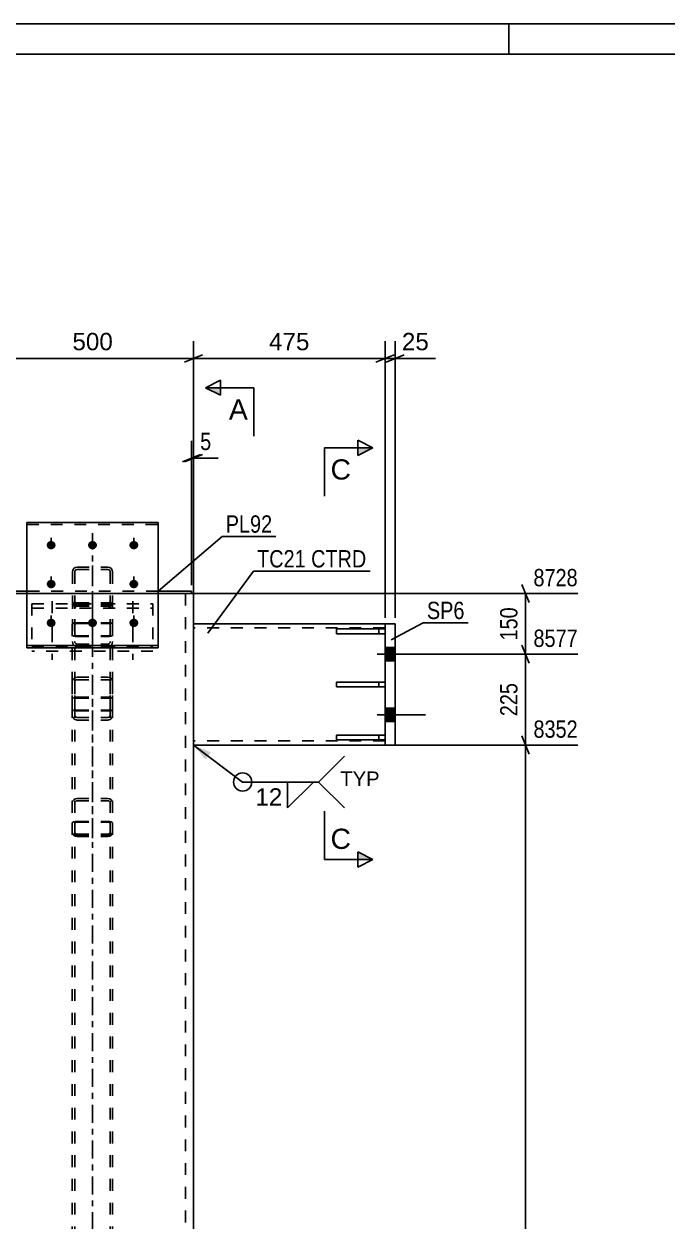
# Model space of a CAD drawing. Header units: millimetres. Extents: x 0 to 841, y 0 to 594.
# Drawn here: x 130.8 to 237.2, y 396.3 to 594 of the extents above; entities that cross this region are included whole.
import ezdxf

# ---------------------------------------------------------------- set-up
doc = ezdxf.new("R2010")
doc.units = ezdxf.units.MM
doc.linetypes.add('DXK_LINE_DOT2', pattern=[3.9198, 1.9599, -1.9599])
doc.linetypes.add('DXK_LINE_DOT3', pattern=[5.9187, 2.979, -0.9799, 0.9799, -0.9799])
doc.styles.add('Arial', font='ARIAL.TTF', dxfattribs={"height": 0.2})
doc.styles.add('Arial Narrow', font='ARIALN.TTF', dxfattribs={"height": 0.2})

# ---------------------------------------------------------------- blocks, each defined once
blk = doc.blocks.new('Unknown-284928530-1132 - 10120')
at = {"color": 5, "linetype": 'Continuous'}
for p, q in [((841, 594), (0, 594)), ((211, 589), (211, 594)), ((836, 589), (5, 589))]:
    blk.add_line(p, q, dxfattribs=at)
blk = doc.blocks.new('Part-284928530-2671 - 2659')
at = {"color": 2, "linetype": 'Continuous'}
for p, q in [((190.53, 476.53), (182.53, 476.53)), ((182.53, 475.73), (182.53, 476.53)), ((190.53, 475.73), (182.53, 475.73)), ((190.53, 476.53), (190.53, 475.73))]:
    blk.add_line(p, q, dxfattribs=at)
at = {"color": 7, "linetype": 'DXK_LINE_DOT2'}
blk.add_line((189.53, 475.73), (189.53, 476.53), dxfattribs=at)
blk = doc.blocks.new('Part-284928530-2672 - 2659')
at = {"color": 2, "linetype": 'Continuous'}
for p, q in [((190.53, 494.06), (182.53, 494.06)), ((182.53, 493.26), (182.53, 494.06)), ((190.53, 493.26), (182.53, 493.26)), ((190.53, 494.06), (190.53, 493.26))]:
    blk.add_line(p, q, dxfattribs=at)
at = {"color": 7, "linetype": 'DXK_LINE_DOT2'}
blk.add_line((189.53, 493.26), (189.53, 494.06), dxfattribs=at)
blk = doc.blocks.new('Part-284928530-2673 - 2659')
at = {"color": 2, "linetype": 'Continuous'}
for p, q in [((190.53, 485.29), (182.53, 485.29)), ((182.53, 484.49), (182.53, 485.29)), ((190.53, 484.49), (182.53, 484.49)), ((190.53, 485.29), (190.53, 484.49))]:
    blk.add_line(p, q, dxfattribs=at)
at = {"color": 7, "linetype": 'DXK_LINE_DOT2'}
blk.add_line((189.53, 484.49), (189.53, 485.29), dxfattribs=at)
blk = doc.blocks.new('Part-284928530-2674 - 2659')
at = {"color": 7, "linetype": 'DXK_LINE_DOT2'}
for p, q in [((190.53, 476.53), (182.53, 476.53)), ((182.53, 476.53), (182.53, 475.73)), ((182.53, 475.73), (190.53, 475.73)), ((189.53, 475.73), (189.53, 476.53)), ((190.53, 475.73), (190.53, 476.53))]:
    blk.add_line(p, q, dxfattribs=at)
blk = doc.blocks.new('Part-284928530-2675 - 2659')
at = {"color": 7, "linetype": 'DXK_LINE_DOT2'}
for p, q in [((190.53, 494.06), (182.53, 494.06)), ((182.53, 494.06), (182.53, 493.26)), ((182.53, 493.26), (190.53, 493.26)), ((189.53, 493.26), (189.53, 494.06)), ((190.53, 493.26), (190.53, 494.06))]:
    blk.add_line(p, q, dxfattribs=at)
blk = doc.blocks.new('Part-284928530-2676 - 2659')
at = {"color": 7, "linetype": 'DXK_LINE_DOT2'}
for p, q in [((190.53, 485.29), (182.53, 485.29)), ((182.53, 485.29), (182.53, 484.49)), ((182.53, 484.49), (190.53, 484.49)), ((189.53, 484.49), (189.53, 485.29)), ((190.53, 484.49), (190.53, 485.29))]:
    blk.add_line(p, q, dxfattribs=at)
blk = doc.blocks.new('Part-284928530-2677 - 2659')
at = {"color": 7, "linetype": 'DXK_LINE_DOT2'}
for p, q in [((138.84, 494.81), (138.9, 494.92)), ((138.84, 494.81), (138.84, 480.78)), ((138.9, 494.92), (139.08, 495.01)), ((139.08, 495.01), (139.34, 495.06)), ((139.27, 494.86), (139.24, 494.81)), ((139.24, 494.81), (139.24, 480.78)), ((139.36, 494.91), (139.27, 494.86)), ((139.34, 495.06), (139.64, 495.09)), ((139.49, 494.94), (139.36, 494.91)), ((139.64, 494.95), (139.49, 494.94)), ((139.64, 495.09), (144.71, 495.09)), ((139.64, 494.95), (144.71, 494.95)), ((144.71, 495.09), (145.01, 495.06)), ((144.86, 494.94), (144.71, 494.95)), ((144.99, 494.91), (144.86, 494.94)), ((145.08, 494.86), (144.99, 494.91)), ((145.01, 495.06), (145.27, 495.01)), ((145.11, 494.81), (145.08, 494.86)), ((145.11, 494.81), (145.11, 480.78)), ((145.27, 495.01), (145.45, 494.92)), ((145.45, 494.92), (145.51, 494.81)), ((145.51, 494.81), (145.51, 480.78)), ((138.9, 492.97), (138.84, 493.08)), ((139.08, 492.89), (138.9, 492.97)), ((139.34, 492.83), (139.08, 492.89)), ((139.24, 493.08), (139.27, 493.03)), ((139.27, 493.03), (139.36, 492.98)), ((139.64, 492.81), (139.34, 492.83)), ((139.36, 492.98), (139.49, 492.95)), ((139.49, 492.95), (139.64, 492.94)), ((139.64, 492.94), (144.71, 492.94)), ((139.64, 492.81), (144.71, 492.81)), ((144.71, 492.94), (144.86, 492.95)), ((145.01, 492.83), (144.71, 492.81)), ((144.86, 492.95), (144.99, 492.98)), ((144.99, 492.98), (145.08, 493.03)), ((145.27, 492.89), (145.01, 492.83)), ((145.08, 493.03), (145.11, 493.08)), ((145.45, 492.97), (145.27, 492.89)), ((145.51, 493.08), (145.45, 492.97)), ((138.9, 482.62), (138.84, 482.52)), ((139.08, 482.71), (138.9, 482.62)), ((139.34, 482.77), (139.08, 482.71)), ((139.24, 482.52), (139.27, 482.57)), ((139.27, 482.57), (139.36, 482.61)), ((139.64, 482.79), (139.34, 482.77)), ((139.36, 482.61), (139.49, 482.64)), ((139.49, 482.64), (139.64, 482.65)), ((139.64, 482.79), (144.71, 482.79)), ((139.64, 482.65), (144.71, 482.65)), ((145.01, 482.77), (144.71, 482.79)), ((144.71, 482.65), (144.86, 482.64)), ((144.86, 482.64), (144.99, 482.61)), ((144.99, 482.61), (145.08, 482.57)), ((145.27, 482.71), (145.01, 482.77)), ((145.08, 482.57), (145.11, 482.52)), ((145.45, 482.62), (145.27, 482.71)), ((145.51, 482.52), (145.45, 482.62)), ((138.84, 480.78), (138.9, 480.68)), ((138.9, 480.68), (139.08, 480.59)), ((139.08, 480.59), (139.34, 480.53)), ((139.27, 480.73), (139.24, 480.78)), ((139.36, 480.69), (139.27, 480.73)), ((139.34, 480.53), (139.64, 480.51)), ((139.49, 480.66), (139.36, 480.69)), ((139.64, 480.65), (139.49, 480.66)), ((139.64, 480.65), (144.71, 480.65)), ((144.86, 480.66), (144.71, 480.65)), ((144.71, 480.51), (145.01, 480.53)), ((144.99, 480.69), (144.86, 480.66)), ((145.08, 480.73), (144.99, 480.69)), ((145.01, 480.53), (145.27, 480.59)), ((145.11, 480.78), (145.08, 480.73)), ((145.27, 480.59), (145.45, 480.68)), ((145.45, 480.68), (145.51, 480.78)), ((139.64, 480.51), (144.71, 480.51))]:
    blk.add_line(p, q, dxfattribs=at)
blk = doc.blocks.new('Part-284928530-2825 - 2659')
at = {"color": 2, "linetype": 'Continuous'}
for p, q in [((190.53, 494.89), (190.53, 474.89)), ((192.2, 494.89), (190.53, 494.89)), ((192.2, 474.89), (192.2, 494.89)), ((190.53, 474.89), (192.2, 474.89))]:
    blk.add_line(p, q, dxfattribs=at)
blk = doc.blocks.new('Part-284928530-2690 - 2659')
at = {"color": 7, "linetype": 'DXK_LINE_DOT3'}
blk.add_line((142.19, 240.85), (142.19, 509.91), dxfattribs=at)
at = {"color": 2, "linetype": 'Continuous'}
for p, q in [((126.98, 499.91), (131.35, 499.91)), ((157.41, 499.91), (153.01, 499.91)), ((158.86, 499.91), (158.53, 499.91)), ((158.86, 499.91), (158.86, 240.85))]:
    blk.add_line(p, q, dxfattribs=at)
at = {"color": 7, "linetype": 'DXK_LINE_DOT2'}
for p, q in [((153.01, 499.91), (131.35, 499.91)), ((158.53, 499.91), (157.14, 499.91)), ((157.53, 499.91), (157.53, 240.85))]:
    blk.add_line(p, q, dxfattribs=at)
blk = doc.blocks.new('Bolt-284928530-2692 - 2659')
at = {"linetype": 'Continuous'}
for points in [[(190.53, 490.99), (190.53, 488.79), (192.2, 488.79), (192.2, 490.99)], [(190.53, 490.99), (190.53, 488.79), (192.2, 488.79), (192.2, 490.99)], [(190.53, 480.99), (190.53, 478.79), (192.2, 478.79), (192.2, 480.99)], [(190.53, 480.99), (190.53, 478.79), (192.2, 478.79), (192.2, 480.99)]]:
    blk.add_hatch(color=1, dxfattribs=at).paths.add_polyline_path(points)
at = {"color": 1, "linetype": 'Continuous'}
for p, q in [((190.53, 490.99), (192.2, 490.99)), ((190.53, 490.99), (192.2, 490.99)), ((189.26, 489.89), (197.2, 489.89)), ((189.26, 489.89), (197.2, 489.89)), ((190.53, 488.79), (192.2, 488.79)), ((190.53, 488.79), (192.2, 488.79)), ((190.53, 480.99), (192.2, 480.99)), ((190.53, 480.99), (192.2, 480.99)), ((189.26, 479.89), (197.2, 479.89)), ((189.26, 479.89), (197.2, 479.89)), ((190.53, 478.79), (192.2, 478.79)), ((190.53, 478.79), (192.2, 478.79))]:
    blk.add_line(p, q, dxfattribs=at)
blk = doc.blocks.new('Bolt-284928530-2695 - 2659')
at = {"color": 1, "linetype": 'DXK_LINE_DOT2'}
for p, q in [((148.84, 498.65), (148.84, 493.77)), ((148.84, 493.86), (148.84, 488.98))]:
    blk.add_line(p, q, dxfattribs=at)
blk = doc.blocks.new('Part-284928530-2775 - 2659')
at = {"color": 7, "linetype": 'DXK_LINE_DOT2'}
for p, q in [((138.9, 485.58), (138.84, 485.26)), ((138.84, 485.26), (138.84, 460.55)), ((139.24, 485.26), (139.27, 485.42)), ((139.24, 485.26), (139.24, 460.55)), ((139.27, 485.42), (139.36, 485.56)), ((139.64, 486.11), (139.34, 486.05)), ((139.36, 485.56), (139.49, 485.65)), ((139.49, 485.65), (139.64, 485.68)), ((139.64, 486.11), (144.71, 486.11)), ((139.64, 485.68), (144.71, 485.68)), ((145.02, 486.05), (144.71, 486.11)), ((144.71, 485.68), (144.86, 485.65)), ((144.86, 485.65), (144.99, 485.56)), ((144.99, 485.56), (145.08, 485.42)), ((145.08, 485.42), (145.11, 485.26)), ((145.11, 485.26), (145.11, 460.55)), ((145.51, 485.26), (145.45, 485.58)), ((145.51, 485.26), (145.51, 460.55)), ((138.84, 479.87), (138.9, 479.54)), ((139.27, 479.7), (139.24, 479.87)), ((139.36, 479.57), (139.27, 479.7)), ((139.34, 479.08), (139.64, 479.02)), ((139.49, 479.47), (139.36, 479.57)), ((139.64, 479.44), (139.49, 479.47)), ((139.64, 479.44), (144.71, 479.44)), ((139.64, 479.02), (144.71, 479.02)), ((144.86, 479.47), (144.71, 479.44)), ((144.71, 479.02), (145.02, 479.08)), ((144.99, 479.57), (144.86, 479.47)), ((145.08, 479.7), (144.99, 479.57)), ((145.11, 479.87), (145.08, 479.7)), ((145.45, 479.54), (145.51, 479.87)), ((138.84, 465.31), (138.9, 465.6)), ((138.9, 465.6), (139.08, 465.85)), ((139.08, 465.85), (139.34, 466.01)), ((139.27, 465.46), (139.24, 465.31)), ((139.36, 465.58), (139.27, 465.46)), ((139.34, 466.01), (139.64, 466.07)), ((139.49, 465.66), (139.36, 465.58)), ((139.64, 465.69), (139.49, 465.66)), ((139.64, 466.07), (144.71, 466.07)), ((139.64, 465.69), (144.71, 465.69)), ((144.71, 466.07), (145.02, 466.01)), ((144.86, 465.66), (144.71, 465.69)), ((144.99, 465.58), (144.86, 465.66)), ((145.08, 465.46), (144.99, 465.58)), ((145.02, 466.01), (145.28, 465.85)), ((145.11, 465.31), (145.08, 465.46)), ((145.28, 465.85), (145.45, 465.6)), ((145.45, 465.6), (145.51, 465.31)), ((138.9, 460.27), (138.84, 460.55)), ((139.08, 460.02), (138.9, 460.27)), ((139.34, 459.86), (139.08, 460.02)), ((139.24, 460.55), (139.27, 460.41)), ((139.27, 460.41), (139.36, 460.29)), ((139.64, 459.8), (139.34, 459.86)), ((139.36, 460.29), (139.49, 460.21)), ((139.49, 460.21), (139.64, 460.18)), ((139.64, 460.18), (144.71, 460.18)), ((139.64, 459.8), (144.71, 459.8)), ((144.71, 460.18), (144.86, 460.21)), ((145.02, 459.86), (144.71, 459.8)), ((144.86, 460.21), (144.99, 460.29)), ((144.99, 460.29), (145.08, 460.41)), ((145.28, 460.02), (145.02, 459.86)), ((145.08, 460.41), (145.11, 460.55)), ((145.45, 460.27), (145.28, 460.02)), ((145.51, 460.55), (145.45, 460.27))]:
    blk.add_line(p, q, dxfattribs=at)
at = {"color": 7, "linetype": 'DXK_LINE_DOT3'}
blk.add_line((142.18, 459.51), (142.18, 485.98), dxfattribs=at)
at = {"color": 7, "linetype": 'DXK_LINE_DOT2'}
for centre, start, end in [((139.68, 485.29), 114.3201, 159.2418), ((144.68, 485.29), 20.7582, 65.6799), ((139.68, 479.83), 200.7582, 245.6799), ((144.68, 479.83), 294.3201, 339.2418)]:
    blk.add_arc(centre, 0.827, start, end, dxfattribs=at)
blk = doc.blocks.new('Part-284928530-2780 - 2659')
at = {"color": 2, "linetype": 'Continuous'}
for p, q in [((125.86, 500.31), (131.35, 500.31)), ((125.86, 500.31), (125.86, 499.91)), ((158.53, 500.31), (153.01, 500.31)), ((158.53, 500.31), (158.53, 499.91)), ((125.86, 499.91), (126.98, 499.91)), ((158.53, 499.91), (157.41, 499.91))]:
    blk.add_line(p, q, dxfattribs=at)
at = {"color": 7, "linetype": 'DXK_LINE_DOT2'}
for p, q in [((153.01, 500.31), (131.35, 500.31)), ((157.41, 499.91), (126.98, 499.91))]:
    blk.add_line(p, q, dxfattribs=at)
blk = doc.blocks.new('Part-284928530-2718 - 2659')
at = {"color": 2, "linetype": 'Continuous'}
for p, q in [((131.35, 511.67), (153.01, 511.67)), ((131.35, 511.67), (131.35, 490.94)), ((153.01, 511.67), (153.01, 490.94)), ((131.35, 491.31), (153.01, 491.31)), ((131.35, 490.94), (153.01, 490.94))]:
    blk.add_line(p, q, dxfattribs=at)
at = {"color": 7, "linetype": 'DXK_LINE_DOT2'}
blk.add_line((131.35, 511.3), (153.01, 511.3), dxfattribs=at)
blk = doc.blocks.new('Part-284928530-2831 - 2659')
at = {"color": 7, "linetype": 'DXK_LINE_DOT2'}
for p, q in [((138.84, 462.01), (138.9, 462.11)), ((138.84, 462.01), (138.84, 306.85)), ((138.9, 462.11), (139.08, 462.2)), ((139.08, 462.2), (139.34, 462.26)), ((139.27, 462.06), (139.24, 462.01)), ((139.24, 462.01), (139.24, 306.85)), ((139.36, 462.1), (139.27, 462.06)), ((139.34, 462.26), (139.64, 462.28)), ((139.49, 462.13), (139.36, 462.1)), ((139.64, 462.14), (139.49, 462.13)), ((139.64, 462.28), (144.71, 462.28)), ((139.64, 462.14), (144.71, 462.14)), ((144.71, 462.28), (145.02, 462.26)), ((144.86, 462.13), (144.71, 462.14)), ((144.99, 462.1), (144.86, 462.13)), ((145.08, 462.06), (144.99, 462.1)), ((145.02, 462.26), (145.28, 462.2)), ((145.11, 462.01), (145.08, 462.06)), ((145.11, 462.01), (145.11, 306.85)), ((145.28, 462.2), (145.45, 462.11)), ((145.45, 462.11), (145.51, 462.01)), ((145.51, 462.01), (145.51, 306.85)), ((138.9, 460.17), (138.84, 460.27)), ((139.08, 460.08), (138.9, 460.17)), ((139.34, 460.02), (139.08, 460.08)), ((139.24, 460.27), (139.27, 460.22)), ((139.27, 460.22), (139.36, 460.18)), ((139.64, 460), (139.34, 460.02)), ((139.36, 460.18), (139.49, 460.15)), ((139.49, 460.15), (139.64, 460.14)), ((139.64, 460.14), (144.71, 460.14)), ((139.64, 460), (144.71, 460)), ((144.71, 460.14), (144.86, 460.15)), ((145.02, 460.02), (144.71, 460)), ((144.86, 460.15), (144.99, 460.18)), ((144.99, 460.18), (145.08, 460.22)), ((145.28, 460.08), (145.02, 460.02)), ((145.08, 460.22), (145.11, 460.27)), ((145.45, 460.17), (145.28, 460.08)), ((145.51, 460.27), (145.45, 460.17)), ((139.64, 325.29), (139.34, 325.1)), ((139.64, 325.29), (144.71, 325.29)), ((145.02, 325.1), (144.71, 325.29)), ((138.9, 323.74), (138.84, 322.78)), ((139.24, 322.78), (139.27, 323.26)), ((139.49, 323.94), (139.64, 324.03)), ((139.64, 324.03), (144.71, 324.03)), ((144.71, 324.03), (144.86, 323.94)), ((145.08, 323.26), (145.11, 322.78)), ((145.51, 322.78), (145.45, 323.74)), ((138.84, 306.85), (138.9, 305.89)), ((139.27, 306.37), (139.24, 306.85)), ((145.11, 306.85), (145.08, 306.37)), ((145.45, 305.89), (145.51, 306.85)), ((139.34, 304.53), (139.64, 304.34)), ((139.64, 305.59), (139.49, 305.69)), ((139.64, 305.59), (144.71, 305.59)), ((144.86, 305.69), (144.71, 305.59)), ((144.71, 304.34), (145.02, 304.53)), ((139.64, 304.34), (144.71, 304.34))]:
    blk.add_line(p, q, dxfattribs=at)
for centre, radius, start, end in [((141.96, 323.51), 3.07, 148.89, 175.8111), ((142.39, 323.51), 3.07, 4.1889, 31.11), ((140.8, 323.14), 1.53, 148.89, 175.8111), ((143.55, 323.14), 1.53, 4.1889, 31.11), ((141.96, 306.11), 3.07, 184.1889, 211.11), ((140.8, 306.48), 1.53, 184.1889, 211.11), ((143.55, 306.48), 1.53, 328.89, 355.8111), ((142.39, 306.11), 3.07, 328.89, 355.8111)]:
    blk.add_arc(centre, radius, start, end, dxfattribs=at)
blk = doc.blocks.new('Part-284928530-2832 - 2659')
at = {"color": 2, "linetype": 'Continuous'}
for p, q in [((190.53, 494.89), (158.86, 494.89)), ((158.86, 494.89), (158.86, 474.89)), ((158.86, 474.89), (190.53, 474.89))]:
    blk.add_line(p, q, dxfattribs=at)
at = {"color": 7, "linetype": 'DXK_LINE_DOT2'}
for p, q in [((190.53, 474.89), (190.53, 494.89)), ((190.53, 494.22), (158.86, 494.22)), ((158.86, 475.56), (158.86, 475.61)), ((190.53, 475.56), (158.86, 475.56))]:
    blk.add_line(p, q, dxfattribs=at)
blk = doc.blocks.new('Part-284928530-2851 - 2659')
at = {"color": 7, "linetype": 'DXK_LINE_DOT2'}
for p, q in [((139.65, 504.25), (139.34, 504.2)), ((139.65, 504.25), (144.71, 504.25)), ((145.02, 504.2), (144.71, 504.25)), ((138.91, 503.79), (138.85, 503.5)), ((138.85, 503.5), (138.85, 492)), ((139.08, 504.03), (138.91, 503.79)), ((139.34, 504.2), (139.08, 504.03)), ((139.25, 503.5), (139.28, 503.64)), ((139.25, 503.5), (139.25, 492)), ((139.28, 503.64), (139.36, 503.77)), ((139.36, 503.77), (139.49, 503.85)), ((139.49, 503.85), (139.65, 503.88)), ((139.65, 503.88), (144.71, 503.88)), ((144.71, 503.88), (144.87, 503.85)), ((144.87, 503.85), (145, 503.77)), ((145, 503.77), (145.08, 503.64)), ((145.28, 504.03), (145.02, 504.2)), ((145.08, 503.64), (145.11, 503.5)), ((145.11, 503.5), (145.11, 492)), ((145.45, 503.79), (145.28, 504.03)), ((145.51, 503.5), (145.45, 503.79)), ((145.51, 503.5), (145.51, 492)), ((138.85, 498.74), (138.91, 498.45)), ((138.91, 498.45), (139.08, 498.21)), ((139.28, 498.6), (139.25, 498.74)), ((139.36, 498.47), (139.28, 498.6)), ((139.49, 498.39), (139.36, 498.47)), ((139.65, 498.36), (139.49, 498.39)), ((139.65, 498.36), (144.71, 498.36)), ((144.87, 498.39), (144.71, 498.36)), ((145, 498.47), (144.87, 498.39)), ((145.08, 498.6), (145, 498.47)), ((145.11, 498.74), (145.08, 498.6)), ((145.28, 498.21), (145.45, 498.45)), ((145.45, 498.45), (145.51, 498.74)), ((138.85, 497.39), (138.91, 497.72)), ((139.08, 498.21), (139.34, 498.05)), ((139.28, 497.55), (139.25, 497.39)), ((139.36, 497.69), (139.28, 497.55)), ((139.34, 498.18), (139.65, 498.24)), ((139.34, 498.05), (139.65, 497.99)), ((139.49, 497.78), (139.36, 497.69)), ((139.65, 497.82), (139.49, 497.78)), ((139.65, 498.24), (144.71, 498.24)), ((139.65, 497.99), (144.71, 497.99)), ((139.65, 497.82), (144.71, 497.82)), ((144.71, 498.24), (145.02, 498.18)), ((144.71, 497.99), (145.02, 498.05)), ((144.87, 497.78), (144.71, 497.82)), ((145, 497.69), (144.87, 497.78)), ((145.08, 497.55), (145, 497.69)), ((145.02, 498.05), (145.28, 498.21)), ((145.11, 497.39), (145.08, 497.55)), ((145.45, 497.72), (145.51, 497.39)), ((138.91, 491.67), (138.85, 492)), ((139.25, 492), (139.28, 491.84)), ((139.28, 491.84), (139.36, 491.7)), ((139.65, 491.15), (139.34, 491.21)), ((139.36, 491.7), (139.49, 491.61)), ((139.49, 491.61), (139.65, 491.57)), ((139.65, 491.57), (144.71, 491.57)), ((139.65, 491.15), (144.71, 491.15)), ((144.71, 491.57), (144.87, 491.61)), ((145.02, 491.21), (144.71, 491.15)), ((144.87, 491.61), (145, 491.7)), ((145, 491.7), (145.08, 491.84)), ((145.08, 491.84), (145.11, 492)), ((145.51, 492), (145.45, 491.67))]:
    blk.add_line(p, q, dxfattribs=at)
at = {"color": 7, "linetype": 'DXK_LINE_DOT3'}
blk.add_line((142.18, 491.27), (142.18, 504.54), dxfattribs=at)
at = {"color": 7, "linetype": 'DXK_LINE_DOT2'}
for centre, start, end in [((139.68, 497.42), 114.32, 159.2417), ((144.68, 497.42), 20.7583, 65.68), ((139.68, 491.97), 200.7583, 245.68), ((144.68, 491.97), 294.32, 339.2417)]:
    blk.add_arc(centre, 0.827, start, end, dxfattribs=at)
blk = doc.blocks.new('Part-284928530-2861 - 2659')
at = {"color": 7, "linetype": 'DXK_LINE_DOT2'}
for p, q in [((132.18, 498.23), (132.18, 490.41)), ((132.18, 498.23), (152.18, 498.23)), ((132.18, 497.47), (152.18, 497.47)), ((152.18, 498.23), (152.18, 490.41)), ((132.18, 491.16), (152.18, 491.16)), ((152.18, 490.41), (132.18, 490.41))]:
    blk.add_line(p, q, dxfattribs=at)
blk = doc.blocks.new('Bolt-284928530-2862 - 2659')
at = {"color": 1, "linetype": 'DXK_LINE_DOT2'}
for p, q in [((135.51, 498.65), (135.51, 493.77)), ((135.51, 493.86), (135.51, 488.98))]:
    blk.add_line(p, q, dxfattribs=at)
blk = doc.blocks.new('Bolt-284928530-2866 - 2659')
at = {"linetype": 'Continuous'}
for points in [[(135.35, 507.22), (135.19, 507.23), (135.05, 507.28), (134.91, 507.35), (134.8, 507.45), (134.71, 507.56), (134.65, 507.69), (134.62, 507.83), (134.62, 507.98), (134.65, 508.12), (134.71, 508.25), (134.8, 508.37), (134.91, 508.46), (135.05, 508.54), (135.19, 508.58), (135.35, 508.6), (135.5, 508.58), (135.64, 508.54), (135.78, 508.46), (135.89, 508.37), (135.98, 508.25), (136.04, 508.12), (136.07, 507.98), (136.07, 507.83), (136.04, 507.69), (135.98, 507.56), (135.89, 507.45), (135.78, 507.35), (135.64, 507.28), (135.5, 507.23)], [(142.18, 507.22), (142.03, 507.23), (141.88, 507.28), (141.75, 507.35), (141.63, 507.45), (141.54, 507.56), (141.48, 507.69), (141.45, 507.83), (141.45, 507.98), (141.48, 508.12), (141.54, 508.25), (141.63, 508.37), (141.75, 508.46), (141.88, 508.54), (142.03, 508.58), (142.18, 508.6), (142.33, 508.58), (142.48, 508.54), (142.61, 508.46), (142.72, 508.37), (142.81, 508.25), (142.88, 508.12), (142.91, 507.98), (142.91, 507.83), (142.88, 507.69), (142.81, 507.56), (142.72, 507.45), (142.61, 507.35), (142.48, 507.28), (142.33, 507.23)], [(149.01, 507.22), (148.86, 507.23), (148.71, 507.28), (148.58, 507.35), (148.47, 507.45), (148.38, 507.56), (148.31, 507.69), (148.28, 507.83), (148.28, 507.98), (148.31, 508.12), (148.38, 508.25), (148.47, 508.37), (148.58, 508.46), (148.71, 508.54), (148.86, 508.58), (149.01, 508.6), (149.16, 508.58), (149.31, 508.54), (149.44, 508.46), (149.56, 508.37), (149.65, 508.25), (149.71, 508.12), (149.74, 507.98), (149.74, 507.83), (149.71, 507.69), (149.65, 507.56), (149.56, 507.45), (149.44, 507.35), (149.31, 507.28), (149.16, 507.23)], [(135.35, 500.8), (135.19, 500.81), (135.05, 500.86), (134.91, 500.93), (134.8, 501.02), (134.71, 501.14), (134.65, 501.27), (134.62, 501.41), (134.62, 501.56), (134.65, 501.7), (134.71, 501.83), (134.8, 501.95), (134.91, 502.04), (135.05, 502.11), (135.19, 502.16), (135.35, 502.17), (135.5, 502.16), (135.64, 502.11), (135.78, 502.04), (135.89, 501.95), (135.98, 501.83), (136.04, 501.7), (136.07, 501.56), (136.07, 501.41), (136.04, 501.27), (135.98, 501.14), (135.89, 501.02), (135.78, 500.93), (135.64, 500.86), (135.5, 500.81)], [(149.01, 500.8), (148.86, 500.81), (148.71, 500.86), (148.58, 500.93), (148.47, 501.02), (148.38, 501.14), (148.31, 501.27), (148.28, 501.41), (148.28, 501.56), (148.31, 501.7), (148.38, 501.83), (148.47, 501.95), (148.58, 502.04), (148.71, 502.11), (148.86, 502.16), (149.01, 502.17), (149.16, 502.16), (149.31, 502.11), (149.44, 502.04), (149.56, 501.95), (149.65, 501.83), (149.71, 501.7), (149.74, 501.56), (149.74, 501.41), (149.71, 501.27), (149.65, 501.14), (149.56, 501.02), (149.44, 500.93), (149.31, 500.86), (149.16, 500.81)], [(135.35, 494.37), (135.19, 494.39), (135.05, 494.43), (134.91, 494.51), (134.8, 494.6), (134.71, 494.72), (134.65, 494.85), (134.62, 494.99), (134.62, 495.14), (134.65, 495.28), (134.71, 495.41), (134.8, 495.53), (134.91, 495.62), (135.05, 495.69), (135.19, 495.74), (135.35, 495.75), (135.5, 495.74), (135.64, 495.69), (135.78, 495.62), (135.89, 495.53), (135.98, 495.41), (136.04, 495.28), (136.07, 495.14), (136.07, 494.99), (136.04, 494.85), (135.98, 494.72), (135.89, 494.6), (135.78, 494.51), (135.64, 494.43), (135.5, 494.39)], [(142.18, 494.37), (142.03, 494.39), (141.88, 494.43), (141.75, 494.51), (141.63, 494.6), (141.54, 494.72), (141.48, 494.85), (141.45, 494.99), (141.45, 495.14), (141.48, 495.28), (141.54, 495.41), (141.63, 495.53), (141.75, 495.62), (141.88, 495.69), (142.03, 495.74), (142.18, 495.75), (142.33, 495.74), (142.48, 495.69), (142.61, 495.62), (142.72, 495.53), (142.81, 495.41), (142.88, 495.28), (142.91, 495.14), (142.91, 494.99), (142.88, 494.85), (142.81, 494.72), (142.72, 494.6), (142.61, 494.51), (142.48, 494.43), (142.33, 494.39)], [(149.01, 494.37), (148.86, 494.39), (148.71, 494.43), (148.58, 494.51), (148.47, 494.6), (148.38, 494.72), (148.31, 494.85), (148.28, 494.99), (148.28, 495.14), (148.31, 495.28), (148.38, 495.41), (148.47, 495.53), (148.58, 495.62), (148.71, 495.69), (148.86, 495.74), (149.01, 495.75), (149.16, 495.74), (149.31, 495.69), (149.44, 495.62), (149.56, 495.53), (149.65, 495.41), (149.71, 495.28), (149.74, 495.14), (149.74, 494.99), (149.71, 494.85), (149.65, 494.72), (149.56, 494.6), (149.44, 494.51), (149.31, 494.43), (149.16, 494.39)]]:
    blk.add_hatch(color=1, dxfattribs=at).paths.add_polyline_path(points)
at = {"color": 1, "linetype": 'Continuous'}
for p, q in [((135.35, 507.25), (135.35, 509.14)), ((142.18, 507.25), (142.18, 509.14)), ((149.01, 507.25), (149.01, 509.14)), ((135.35, 500.82), (135.35, 502.72)), ((149.01, 500.82), (149.01, 502.72)), ((135.35, 494.4), (135.35, 496.3)), ((142.18, 494.4), (142.18, 496.3)), ((149.01, 494.4), (149.01, 496.3))]:
    blk.add_line(p, q, dxfattribs=at)
blk = doc.blocks.new('StraightDimension-284928530-2971 - 2659')
at = {"color": 7, "linetype": 'Continuous'}
for p, q in [((158.53, 501.31), (158.53, 525.11)), ((158.86, 500.91), (158.86, 525.11)), ((157.03, 521.66), (160.03, 522.86)), ((160.36, 522.86), (157.36, 521.66)), ((158.53, 522.26), (158.86, 522.26))]:
    blk.add_line(p, q, dxfattribs=at)
at = {"color": 0}
blk.add_wipeout([(162.41, 523.01), (162.41, 527.21), (159.38, 527.21), (159.38, 523.01)], dxfattribs=at)
at = {"color": 7, "linetype": 'Continuous'}
blk.add_line((158.86, 522.26), (162.94, 522.26), dxfattribs=at)
blk.add_line((158.86, 522.26), (162.94, 522.26), dxfattribs=at)
at = {"color": 3, "style": 'Arial Narrow'}
blk.add_text('5', height=2.86, dxfattribs=at).set_placement((159.98, 523.61))
blk = doc.blocks.new('StraightDimension-284928530-3009 - 2659')
at = {"color": 7, "linetype": 'Continuous'}
for p, q in [((69.78, 501.41), (70.98, 498.41)), ((157.86, 499.91), (61.77, 499.91)), ((70.38, 489.89), (70.38, 499.91)), ((70.98, 488.39), (69.78, 491.39)), ((87.86, 489.89), (61.77, 489.89))]:
    blk.add_line(p, q, dxfattribs=at)
at = {"color": 0}
blk.add_wipeout([(70.13, 500.26), (65.93, 500.26), (65.93, 493.57), (70.13, 493.57)], dxfattribs=at)
at = {"color": 3, "style": 'Arial Narrow'}
blk.add_text('150', height=2.863, rotation=90.0002, dxfattribs=at).set_placement((69.53, 494.17))
at = {"color": 0, "linetype": 'Continuous'}
blk.add_wipeout([(69.68, 500.51), (69.68, 504.71), (61.17, 504.71), (61.17, 500.51)], dxfattribs=at)
at = {"color": 3, "linetype": 'Continuous', "style": 'Arial Narrow'}
blk.add_text('8728', height=2.863, dxfattribs=at).set_placement((61.77, 501.11))
blk = doc.blocks.new('StraightDimension-284928530-3034 - 2659')
at = {"color": 7, "linetype": 'Continuous'}
for p, q in [((191.53, 474.89), (222.38, 474.89)), ((214.37, 473.39), (213.17, 476.39)), ((213.77, 285.56), (213.77, 474.89)), ((213.17, 287.06), (214.37, 284.06)), ((193.2, 285.56), (222.38, 285.56))]:
    blk.add_line(p, q, dxfattribs=at)
at = {"color": 0, "linetype": 'Continuous'}
blk.add_wipeout([(222.98, 475.49), (222.98, 479.69), (214.47, 479.69), (214.47, 475.49)], dxfattribs=at)
at = {"color": 0}
blk.add_wipeout([(213.02, 384.48), (208.82, 384.48), (208.82, 375.97), (213.02, 375.97)], dxfattribs=at)
at = {"color": 3, "linetype": 'Continuous', "style": 'Arial Narrow'}
blk.add_text('8352', height=2.863, dxfattribs=at).set_placement((215.07, 476.09))
at = {"color": 3, "style": 'Arial Narrow'}
blk.add_text('2840', height=2.863, rotation=90.0002, dxfattribs=at).set_placement((212.42, 376.57))
blk = doc.blocks.new('StraightDimension-284928530-3041 - 2659')
at = {"color": 7, "linetype": 'Continuous'}
for p, q in [((214.37, 488.39), (213.17, 491.39)), ((193.2, 489.89), (222.38, 489.89)), ((213.77, 474.89), (213.77, 489.89)), ((191.53, 474.89), (222.38, 474.89)), ((213.17, 476.39), (214.37, 473.39))]:
    blk.add_line(p, q, dxfattribs=at)
at = {"color": 0, "linetype": 'Continuous'}
blk.add_wipeout([(222.98, 490.49), (222.98, 494.69), (214.47, 494.69), (214.47, 490.49)], dxfattribs=at)
at = {"color": 0}
blk.add_wipeout([(213.02, 485.73), (208.82, 485.73), (208.82, 479.05), (213.02, 479.05)], dxfattribs=at)
at = {"color": 3, "linetype": 'Continuous', "style": 'Arial Narrow'}
blk.add_text('8577', height=2.863, dxfattribs=at).set_placement((215.07, 491.09))
at = {"color": 3, "style": 'Arial Narrow'}
blk.add_text('225', height=2.863, rotation=90.0002, dxfattribs=at).set_placement((212.42, 479.65))
blk = doc.blocks.new('StraightDimension-284928530-3048 - 2659')
at = {"color": 7, "linetype": 'Continuous'}
for p, q in [((213.17, 501.41), (214.37, 498.41)), ((126.53, 499.91), (222.38, 499.91)), ((213.77, 489.89), (213.77, 499.91)), ((214.37, 488.39), (213.17, 491.39)), ((193.2, 489.89), (222.38, 489.89))]:
    blk.add_line(p, q, dxfattribs=at)
at = {"color": 0, "linetype": 'Continuous'}
blk.add_wipeout([(222.98, 500.51), (222.98, 504.71), (214.47, 504.71), (214.47, 500.51)], dxfattribs=at)
at = {"color": 0}
blk.add_wipeout([(213.02, 498.24), (208.82, 498.24), (208.82, 491.56), (213.02, 491.56)], dxfattribs=at)
at = {"color": 3, "linetype": 'Continuous', "style": 'Arial Narrow'}
blk.add_text('8728', height=2.863, dxfattribs=at).set_placement((215.07, 501.11))
at = {"color": 3, "style": 'Arial Narrow'}
blk.add_text('150', height=2.863, rotation=90.0002, dxfattribs=at).set_placement((212.42, 492.16))
blk = doc.blocks.new('StraightDimension-284928530-8160 - 2659')
at = {"color": 7, "linetype": 'Continuous'}
for p, q in [((190.53, 495.89), (190.53, 541.6)), ((192.2, 495.89), (192.2, 541.6)), ((189.03, 538.15), (192.03, 539.35)), ((190.53, 538.75), (192.2, 538.75)), ((193.7, 539.35), (190.7, 538.15))]:
    blk.add_line(p, q, dxfattribs=at)
at = {"color": 0}
blk.add_wipeout([(198.37, 539.5), (198.37, 543.7), (192.72, 543.7), (192.72, 539.5)], dxfattribs=at)
at = {"color": 7, "linetype": 'Continuous'}
blk.add_line((192.2, 538.75), (198.89, 538.75), dxfattribs=at)
blk.add_line((192.2, 538.75), (198.89, 538.75), dxfattribs=at)
at = {"color": 3, "style": 'Arial'}
blk.add_text('25', height=2.865, dxfattribs=at).set_placement((193.32, 540.1))
blk = doc.blocks.new('StraightDimension-284928530-8161 - 2659')
at = {"color": 7, "linetype": 'Continuous'}
for p, q in [((158.86, 495.89), (158.86, 541.6)), ((190.53, 495.89), (190.53, 541.6)), ((160.36, 539.35), (157.36, 538.15)), ((158.86, 538.75), (190.53, 538.75)), ((189.03, 538.15), (192.03, 539.35))]:
    blk.add_line(p, q, dxfattribs=at)
at = {"color": 0}
blk.add_wipeout([(178.63, 539.5), (178.63, 543.7), (170.76, 543.7), (170.76, 539.5)], dxfattribs=at)
at = {"color": 3, "style": 'Arial'}
blk.add_text('475', height=2.865, dxfattribs=at).set_placement((171.36, 540.1))
blk = doc.blocks.new('StraightDimension-284928530-8162 - 2659')
at = {"color": 7, "linetype": 'Continuous'}
for p, q in [((125.53, 495.89), (125.53, 541.6)), ((158.86, 495.89), (158.86, 541.6)), ((127.03, 539.35), (124.03, 538.15)), ((125.53, 538.75), (158.86, 538.75)), ((157.36, 538.15), (160.36, 539.35))]:
    blk.add_line(p, q, dxfattribs=at)
at = {"color": 0}
blk.add_wipeout([(146.13, 539.5), (146.13, 543.7), (138.26, 543.7), (138.26, 539.5)], dxfattribs=at)
at = {"color": 3, "style": 'Arial'}
blk.add_text('500', height=2.865, dxfattribs=at).set_placement((138.86, 540.1))
blk = doc.blocks.new('Mark-284928530-2821 - 2659')
at = {"color": 0}
blk.add_wipeout([(203.67, 495.69), (203.67, 498.69), (197.46, 498.69), (197.46, 495.69)], dxfattribs=at)
blk.add_wipeout([(203.67, 495.69), (203.67, 498.69), (197.46, 498.69), (197.46, 495.69)], dxfattribs=at)
at = {"color": 30, "linetype": 'Continuous'}
for p, q in [((191.52, 492.24), (196.86, 495.09)), ((196.86, 495.09), (204.27, 495.09))]:
    blk.add_line(p, q, dxfattribs=at)
at = {"color": 3, "style": 'Arial Narrow'}
blk.add_text('SP6', height=2.863, dxfattribs=at).set_placement((197.46, 495.69))
blk = doc.blocks.new('Mark-284928530-2776 - 2659')
at = {"color": 0}
blk.add_wipeout([(171.88, 509.96), (171.88, 512.96), (164.21, 512.96), (164.21, 509.96)], dxfattribs=at)
blk.add_wipeout([(171.88, 509.96), (171.88, 512.96), (164.21, 512.96), (164.21, 509.96)], dxfattribs=at)
at = {"color": 30, "linetype": 'Continuous'}
for p, q in [((153.02, 500.31), (163.61, 509.36)), ((163.61, 509.36), (172.48, 509.36))]:
    blk.add_line(p, q, dxfattribs=at)
at = {"color": 3, "style": 'Arial Narrow'}
blk.add_text('PL92', height=2.863, dxfattribs=at).set_placement((164.21, 509.96))
blk = doc.blocks.new('SectionMark-284928530-3163 - 2659')
at = {"linetype": 'Continuous'}
blk.add_hatch(color=6, dxfattribs=at).paths.add_polyline_path([(163.34, 533.91), (163.34, 532.66), (160.84, 533.91)])
at = {"color": 6, "linetype": 'Continuous'}
for p, q in [((160.84, 533.91), (163.34, 535.16)), ((168.84, 533.91), (160.84, 533.91)), ((160.84, 533.91), (163.34, 532.66)), ((163.34, 532.66), (163.34, 535.16)), ((168.84, 533.91), (168.84, 525.91))]:
    blk.add_line(p, q, dxfattribs=at)
at = {"color": 0, "linetype": 'Continuous'}
blk.add_wipeout([(167.84, 528.66), (167.84, 532.16), (164.73, 532.16), (164.73, 528.66)], dxfattribs=at)
at = {"color": 3, "linetype": 'Continuous', "style": 'Arial'}
blk.add_text('A', height=3.34, rotation=-0.0115, dxfattribs=at).set_placement((164.73, 528.66))
blk = doc.blocks.new('SectionMark-284928530-3169 - 2659')
at = {"linetype": 'Continuous'}
for points in [[(186.03, 522.74), (186.03, 523.99), (188.53, 523.99)], [(186.03, 455.98), (186.03, 457.23), (188.53, 455.98)]]:
    blk.add_hatch(color=6, dxfattribs=at).paths.add_polyline_path(points)
at = {"color": 6, "linetype": 'Continuous'}
for p, q in [((186.03, 522.74), (186.03, 525.24)), ((186.03, 525.24), (188.53, 523.99)), ((180.53, 523.99), (180.53, 515.99)), ((180.53, 523.99), (188.53, 523.99)), ((188.53, 523.99), (186.03, 522.74)), ((180.53, 455.98), (180.53, 463.98)), ((188.53, 455.98), (186.03, 457.23)), ((186.03, 457.23), (186.03, 454.73)), ((180.53, 455.98), (188.53, 455.98)), ((188.53, 455.98), (186.03, 454.73))]:
    blk.add_line(p, q, dxfattribs=at)
at = {"color": 0, "linetype": 'Continuous'}
for points in [[(184.9, 518.74), (184.9, 522.24), (181.53, 522.24), (181.53, 518.74)], [(184.9, 457.73), (184.9, 461.23), (181.53, 461.23), (181.53, 457.73)]]:
    blk.add_wipeout(points, dxfattribs=at)
at = {"color": 3, "linetype": 'Continuous', "style": 'Arial'}
for p in [(181.53, 518.74), (181.53, 457.73)]:
    blk.add_text('C', height=3.34, dxfattribs=at).set_placement(p)
blk = doc.blocks.new('WeldMark-284928530-3173 - 2659')
at = {"linetype": 'Continuous'}
blk.add_hatch(color=30, dxfattribs=at).paths.add_polyline_path([(160.84, 472.49), (158.9, 474.89), (161.75, 473.68)])
at = {"color": 30, "linetype": 'Continuous'}
blk.add_line((158.9, 474.89), (167, 468.78), dxfattribs=at)
at = {"color": 3, "linetype": 'Continuous'}
for q in [(183.84, 473.06), (183.84, 464.49)]:
    blk.add_line((179.55, 468.78), q, dxfattribs=at)
blk.add_arc((167, 468.78), 1.5, 90, 270, dxfattribs=at)
at = {"color": 0}
blk.add_wipeout([(173.75, 464.68), (173.75, 468.08), (168.9, 468.08), (168.9, 464.68)], dxfattribs=at)
at = {"color": 30, "linetype": 'Continuous'}
blk.add_line((167, 468.78), (179.55, 468.78), dxfattribs=at)
at = {"color": 3, "linetype": 'Continuous'}
for p, q in [((174.41, 468.78), (178.69, 468.78)), ((178.69, 468.78), (174.41, 464.49)), ((174.41, 464.49), (174.41, 468.78))]:
    blk.add_line(p, q, dxfattribs=at)
blk.add_arc((167, 468.78), 1.5, 270, 90, dxfattribs=at)
at = {"color": 3, "style": 'Arial'}
blk.add_text('12', height=2.865, dxfattribs=at).set_placement((169.1, 464.88))
at = {"color": 0, "linetype": 'Continuous'}
blk.add_wipeout([(189.63, 468.13), (189.63, 470.63), (183.15, 470.63), (183.15, 468.13)], dxfattribs=at)
blk.add_wipeout([(189.63, 468.13), (189.63, 470.63), (183.15, 470.63), (183.15, 468.13)], dxfattribs=at)
at = {"color": 3, "linetype": 'Continuous', "style": 'Arial'}
blk.add_text('TYP', height=2.388, dxfattribs=at).set_placement((183.15, 468.13))
blk = doc.blocks.new('Mark-284928530-8083 - 2659')
at = {"color": 0}
blk.add_wipeout([(177.42, 504.22), (177.42, 507.22), (169.39, 507.22), (169.39, 504.22)], dxfattribs=at)
blk.add_wipeout([(177.42, 504.22), (177.42, 507.22), (169.39, 507.22), (169.39, 504.22)], dxfattribs=at)
at = {"color": 30, "linetype": 'Continuous'}
blk.add_line((161.23, 493.39), (168.79, 503.62), dxfattribs=at)
at = {"color": 3, "style": 'Arial Narrow'}
blk.add_text('TC21', height=2.863, dxfattribs=at).set_placement((169.39, 504.22))
at = {"color": 0}
blk.add_wipeout([(187.45, 504.22), (187.45, 507.22), (178.32, 507.22), (178.32, 504.22)], dxfattribs=at)
blk.add_wipeout([(187.45, 504.22), (187.45, 507.22), (178.32, 507.22), (178.32, 504.22)], dxfattribs=at)
at = {"color": 30, "linetype": 'Continuous'}
blk.add_line((168.79, 503.62), (188.05, 503.62), dxfattribs=at)
at = {"color": 3, "style": 'Arial Narrow'}
blk.add_text('CTRD', height=2.863, dxfattribs=at).set_placement((178.32, 504.22))

msp = doc.modelspace()

# ---------------------------------------------------------------- block references
for name in ['Unknown-284928530-1132 - 10120', 'Part-284928530-2718 - 2659', 'Part-284928530-2690 - 2659', 'Bolt-284928530-2866 - 2659', 'Part-284928530-2851 - 2659', 'Part-284928530-2780 - 2659', 'Bolt-284928530-2862 - 2659', 'Bolt-284928530-2695 - 2659', 'Part-284928530-2861 - 2659', 'Part-284928530-2677 - 2659', 'Part-284928530-2832 - 2659', 'Part-284928530-2825 - 2659', 'Part-284928530-2672 - 2659', 'Part-284928530-2675 - 2659', 'Bolt-284928530-2692 - 2659', 'Part-284928530-2775 - 2659', 'Part-284928530-2673 - 2659', 'Part-284928530-2676 - 2659', 'Part-284928530-2671 - 2659', 'Part-284928530-2674 - 2659', 'Part-284928530-2831 - 2659']:
    msp.add_blockref(name, (0, 0))

# ---------------------------------------------------------------- next in the draw order: block references
for name in ['StraightDimension-284928530-2971 - 2659', 'StraightDimension-284928530-3034 - 2659']:
    msp.add_blockref(name, (0, 0))

# ---------------------------------------------------------------- next in the draw order: block references
for name in ['StraightDimension-284928530-3009 - 2659', 'StraightDimension-284928530-3041 - 2659']:
    msp.add_blockref(name, (0, 0))

# ---------------------------------------------------------------- next in the draw order: block references
msp.add_blockref('StraightDimension-284928530-3048 - 2659', (0, 0))

# ---------------------------------------------------------------- next in the draw order: block references
msp.add_blockref('StraightDimension-284928530-8160 - 2659', (0, 0))

# ---------------------------------------------------------------- next in the draw order: block references
msp.add_blockref('StraightDimension-284928530-8161 - 2659', (0, 0))

# ---------------------------------------------------------------- next in the draw order: block references
for name in ['StraightDimension-284928530-8162 - 2659', 'SectionMark-284928530-3169 - 2659', 'Mark-284928530-2821 - 2659']:
    msp.add_blockref(name, (0, 0))

# ---------------------------------------------------------------- next in the draw order: block references
msp.add_blockref('Mark-284928530-2776 - 2659', (0, 0))

# ---------------------------------------------------------------- next in the draw order: block references
msp.add_blockref('SectionMark-284928530-3163 - 2659', (0, 0))

# ---------------------------------------------------------------- next in the draw order: block references
for name in ['Mark-284928530-8083 - 2659', 'WeldMark-284928530-3173 - 2659']:
    msp.add_blockref(name, (0, 0))

doc.saveas('drawing.dxf')
